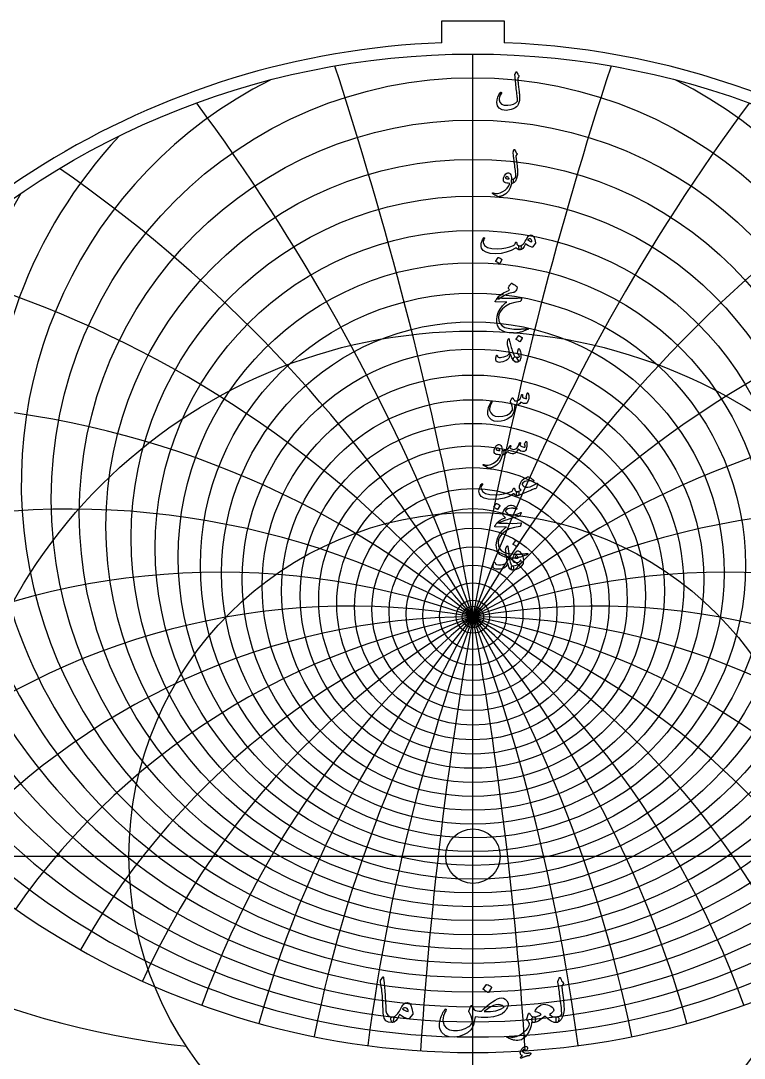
# Model space of a CAD drawing. Header units: millimetres. Extents: x -84 to 84, y -84 to 86.
# Drawn here: x -46.4 to 27.8, y -20.7 to 85.8 of the extents above; entities that cross this region are included whole.
import ezdxf

# ---------------------------------------------------------------- set-up
doc = ezdxf.new("R2010")
doc.units = ezdxf.units.MM
for name, color, linetype in [('CUT_INNER', 6, 'Continuous'), ('CUT_OUTER', 1, 'Continuous'), ('ENGRAVE', 7, 'Continuous'), ('ENGRAVE_FINE', 8, 'Continuous'), ('TEXT', 5, 'Continuous')]:
    doc.layers.add(name, color=color, linetype=linetype)

msp = doc.modelspace()

# ---------------------------------------------------------------- linework, layer by layer
at = {"layer": 'CUT_INNER'}
msp.add_circle((0, 0), 2.795, dxfattribs=at)
at = {"layer": 'CUT_OUTER'}
for points in [[(-3.2025, 85.7685), (3.2025, 85.7685), (3.2025, 83.5108)], [(-3.2025, 83.5108), (-3.2025, 85.7685)]]:
    msp.add_lwpolyline(points, dxfattribs=at)
for centre, radius, start, end in [((-0.0002, -0.0002), 83.5724, 151.523247, 87.803747), ((-0.0008, 0.0008), 83.5714, 92.195568, 151.523638)]:
    msp.add_arc(centre, radius, start, end, dxfattribs=at)
at = {"layer": 'ENGRAVE'}
for points in [[(0, -82.35), (0, 82.35)], [(-82.35, 0), (82.35, 0)]]:
    msp.add_lwpolyline(points, dxfattribs=at)
for centre, radius in [((0, 0), 82.35), ((0, 35.1911), 40.3816), ((0, 29.8445), 27.962), ((0, 0), 53.9054), ((0, 26.7284), 17.7078), ((0, 0), 35.2859), ((0, 25.0822), 8.6017), ((0, 24.5661), 1.098)]:
    msp.add_circle(centre, radius, dxfattribs=at)
for centre, radius, start, end in [((0, 44.4682), 56.9132, 161.989839, 18.010161), ((0, 62.0111), 82.1655, 201.985792, 338.014208), ((0, -46.8593), 71.4254, 41, 139), ((0, -46.8593), 71.4254, 41, 139), ((-19.1103, 71.3206), 91.42, 226.370944, 263.540169)]:
    msp.add_arc(centre, radius, start, end, dxfattribs=at)
at = {"layer": 'ENGRAVE_FINE'}
for centre, radius in [((0, 36.6497), 43.2684), ((0, 33.8827), 37.6522), ((0, 32.7074), 35.061), ((0, 31.6505), 32.5915), ((0, 30.6997), 30.2293), ((0, 29.0758), 25.7788), ((0, 28.386), 23.6699), ((0, 27.7685), 21.6267), ((0, 27.2176), 19.6417), ((0, 26.2968), 15.8187), ((0, 25.9192), 13.9687), ((0, 25.5926), 12.1524), ((0, 25.3143), 10.365), ((0, 24.8946), 6.8581), ((0, 24.7501), 5.1301), ((0, 24.6477), 3.4137), ((0, 24.5865), 1.705)]:
    msp.add_circle(centre, radius, dxfattribs=at)
for centre, radius, start, end in [((-405.0736, -46.8593), 411.3225, 3.747031, 18.1283), ((-405.0736, -46.8593), 411.3225, 3.747031, 18.1283), ((405.0736, -46.8593), 411.3225, 161.8717, 176.252969), ((405.0736, -46.8593), 411.3225, 161.8717, 176.252969), ((0, 38.2792), 46.3354, 116.694811, 63.305189), ((-196.2397, -46.8593), 208.8339, 7.543642, 36.486596), ((-196.2397, -46.8593), 208.8339, 7.543642, 36.486596), ((196.2397, -46.8593), 208.8339, 143.513404, 172.456358), ((196.2397, -46.8593), 208.8339, 143.513404, 172.456358), ((0, 40.1044), 49.6093, 137.032807, 42.967193), ((-123.7124, -46.8593), 142.8508, 11.441846, 55.306369), ((-123.7124, -46.8593), 142.8508, 11.441846, 55.306369), ((123.7124, -46.8593), 142.8508, 124.693631, 168.558154), ((123.7124, -46.8593), 142.8508, 124.693631, 168.558154), ((0, 42.1552), 53.1224, 150.83708, 29.16292), ((-85.1215, -46.8593), 111.1182, 15.498747, 74.808085), ((-85.1215, -46.8593), 111.1182, 15.498747, 74.808085), ((85.1215, -46.8593), 111.1182, 105.191915, 164.501253), ((85.1215, -46.8593), 111.1182, 105.191915, 164.501253), ((0, 47.0883), 61.0292, 171.599741, 8.400259), ((0, 50.0717), 65.5289, 180.171885, 359.828115), ((-59.933, -46.8593), 93.2392, 19.779688, 95.149815), ((-59.933, -46.8593), 93.2392, 19.779688, 95.149815), ((59.933, -46.8593), 93.2392, 84.850185, 160.220312), ((59.933, -46.8593), 93.2392, 84.850185, 160.220312), ((0, 53.4889), 70.4852, 187.98681, 352.01319), ((0, 57.4298), 75.9909, 195.219112, 344.780888), ((-41.2375, -46.8593), 82.475, 24.362203, 114.146841), ((-41.2375, -46.8593), 82.475, 24.362203, 114.146841), ((41.2375, -46.8593), 82.475, 65.853159, 155.637797), ((41.2375, -46.8593), 82.475, 65.853159, 155.637797), ((-25.9967, -46.8593), 76.0093, 29.341216, 123.798896), ((-25.9967, -46.8593), 76.0093, 29.341216, 123.798896), ((25.9967, -46.8593), 76.0093, 56.201104, 150.658784), ((25.9967, -46.8593), 76.0093, 56.201104, 150.658784), ((-12.5942, -46.8593), 72.5273, 34.836047, 131.966559), ((-12.5942, -46.8593), 72.5273, 34.836047, 131.966559), ((12.5942, -46.8593), 72.5273, 48.033441, 145.163953), ((12.5942, -46.8593), 72.5273, 48.033441, 145.163953), ((0, 117.2277), 147.726, 236.207433, 303.792567)]:
    msp.add_arc(centre, radius, start, end, dxfattribs=at)
at = {"layer": 'TEXT'}
for points in [[(4.4099, 80.5045), (4.4185, 80.5194), (4.4294, 80.5301), (4.4428, 80.5364), (4.4586, 80.5386), (4.4745, 80.5358), (4.4879, 80.5276), (4.4988, 80.5139), (4.5073, 80.4947), (4.5527, 80.383), (4.6011, 80.2865), (4.6525, 80.2053), (4.707, 80.1392), (4.7231, 80.1155), (4.7277, 80.0881), (4.7207, 80.057), (4.7021, 80.0223), (4.6903, 80.0056), (4.679, 79.9895), (4.6684, 79.9739), (4.6583, 79.959), (4.6489, 79.945), (4.64, 79.9322), (4.6318, 79.9207), (4.6242, 79.9103), (4.6114, 79.8915), (4.6023, 79.8689), (4.5968, 79.8428), (4.595, 79.8129), (4.6008, 79.7288), (4.6084, 79.637), (4.6178, 79.5376), (4.6291, 79.4306), (4.6419, 79.316), (4.6559, 79.1938), (4.6711, 79.064), (4.6875, 78.9266), (4.7059, 78.7894), (4.7222, 78.6605), (4.7364, 78.5398), (4.7484, 78.4274), (4.7586, 78.3228), (4.7673, 78.2259), (4.7744, 78.1365), (4.7801, 78.0548), (4.7865, 77.8128), (4.7667, 77.5836), (4.7207, 77.3672), (4.6486, 77.1636), (4.5783, 77.0439), (4.4696, 76.9334), (4.3226, 76.8321), (4.1372, 76.7399), (3.9363, 76.6635), (3.7476, 76.6096), (3.571, 76.5782), (3.4067, 76.5694), (2.9951, 76.626), (2.7005, 76.7812), (2.5227, 77.0351), (2.4619, 77.3876), (2.4832, 77.6503), (2.552, 77.9075), (2.6682, 78.1592), (2.832, 78.4054), (2.8445, 78.4198), (2.8576, 78.4286), (2.8713, 78.4319), (2.8856, 78.4298), (2.9008, 78.424), (2.9124, 78.4164), (2.9203, 78.407), (2.9245, 78.3957), (2.9276, 78.379), (2.927, 78.3628), (2.9227, 78.3473), (2.9148, 78.3324), (2.8031, 78.1148), (2.7261, 77.9294), (2.6838, 77.7763), (2.6762, 77.6554), (2.7574, 77.3952), (2.9331, 77.2135), (3.203, 77.1103), (3.5674, 77.0856), (3.8958, 77.1212), (4.1749, 77.2037), (4.4048, 77.3331), (4.5853, 77.5093), (4.5815, 77.5944), (4.5749, 77.6938), (4.5656, 77.8075), (4.5536, 77.9355), (4.5385, 78.0781), (4.5201, 78.2356), (4.4984, 78.408), (4.4732, 78.5954), (4.4495, 78.7887), (4.427, 78.9789), (4.4057, 79.1661), (4.3856, 79.3503), (4.367, 79.5314), (4.3503, 79.7094), (4.3354, 79.8845), (4.3223, 80.0564), (4.3028, 80.222), (4.3037, 80.2409), (4.3064, 80.2585), (4.311, 80.275), (4.3174, 80.2902)], [(4.1153, 72.2912), (4.1482, 72.3706), (4.1737, 72.4336), (4.192, 72.4802), (4.2029, 72.5103), (4.2115, 72.5295), (4.2224, 72.5432), (4.2358, 72.5514), (4.2517, 72.5542), (4.2696, 72.5511), (4.2845, 72.542), (4.2964, 72.5268), (4.3052, 72.5055), (4.3457, 72.4011), (4.3941, 72.307), (4.4504, 72.2233), (4.5146, 72.1499), (4.5326, 72.1265), (4.5378, 72.1), (4.5302, 72.0705), (4.5098, 72.0379), (4.4026, 71.887), (4.4099, 71.8194), (4.4172, 71.753), (4.4245, 71.6879), (4.4318, 71.624), (4.4392, 71.5613), (4.4465, 71.4998), (4.4538, 71.4395), (4.4611, 71.3805), (4.5283, 70.8338), (4.5694, 70.4064), (4.5843, 70.0984), (4.5731, 69.9097), (4.4812, 69.5672), (4.3612, 69.3143), (4.2133, 69.1508), (4.0374, 69.0769), (4.0325, 69.0769), (4.0276, 69.0769), (4.0228, 69.0769), (4.0179, 69.0769), (3.989, 69.1043), (3.9704, 69.167), (3.9622, 69.265), (3.9643, 69.3983), (3.9689, 69.4476), (3.9826, 69.4835), (4.0054, 69.5061), (4.0374, 69.5152), (4.1609, 69.5398), (4.2638, 69.5846), (4.346, 69.6494), (4.4075, 69.7343), (4.4034, 69.8363), (4.3959, 69.9523), (4.3851, 70.0823), (4.371, 70.2262), (4.3538, 70.3836), (4.3338, 70.5537), (4.3112, 70.7367), (4.2857, 70.9324), (4.2623, 71.1248), (4.2407, 71.2977), (4.2209, 71.4511), (4.2029, 71.585), (4.1874, 71.6995), (4.1749, 71.7944), (4.1655, 71.8699), (4.1591, 71.9259), (4.1104, 72.2035), (4.1089, 72.2309), (4.1092, 72.2547), (4.1113, 72.2747), (4.1153, 72.2912)], [(3.94, 69.0233), (3.8258, 68.6224), (3.6344, 68.2867), (3.3656, 68.0161), (3.0195, 67.8106), (2.9711, 67.7898), (2.9233, 67.7711), (2.8761, 67.7545), (2.8296, 67.74), (2.7839, 67.728), (2.7395, 67.7187), (2.6962, 67.7122), (2.6542, 67.7084), (2.5495, 67.7233), (2.4107, 67.7778), (2.2378, 67.8718), (2.0309, 68.0054), (2.0086, 68.0246), (1.9955, 68.0432), (1.9916, 68.0611), (1.9968, 68.0785), (2.0083, 68.0919), (2.0236, 68.098), (2.0424, 68.0968), (2.0649, 68.0882), (2.2801, 68.0185), (2.5215, 68.0188), (2.7891, 68.0891), (3.0828, 68.2295), (3.3227, 68.3923), (3.5211, 68.5838), (3.6782, 68.8038), (3.7939, 69.0525), (3.7929, 69.0613), (3.7902, 69.0684), (3.7856, 69.0735), (3.7792, 69.0769), (3.6115, 69.0866), (3.4688, 69.1061), (3.351, 69.1353), (3.2581, 69.1743), (3.1863, 69.2345), (3.1413, 69.3179), (3.123, 69.4245), (3.1315, 69.5541), (3.1343, 69.5713), (3.1376, 69.5888), (3.1416, 69.6067), (3.1461, 69.6248), (3.1513, 69.6435), (3.1571, 69.6631), (3.1635, 69.6837), (3.1705, 69.7051), (3.2277, 69.8442), (3.2971, 69.9596), (3.3787, 70.0512), (3.4724, 70.1191), (3.5683, 70.1562), (3.6563, 70.1556), (3.7363, 70.1173), (3.8085, 70.0412), (3.8715, 69.9352), (3.9193, 69.8123), (3.9518, 69.6723), (3.9692, 69.5152), (3.9788, 69.5153), (3.9881, 69.5158), (3.997, 69.5166), (4.0057, 69.5176), (4.0144, 69.5187), (4.0234, 69.5194), (4.0326, 69.5199), (4.0422, 69.5201), (4.0751, 69.5131), (4.1007, 69.4921), (4.1189, 69.4571), (4.1299, 69.408), (4.1345, 69.3542), (4.1335, 69.2997), (4.1272, 69.2446), (4.1153, 69.1889), (4.0998, 69.1399), (4.0824, 69.1049), (4.0632, 69.0839), (4.0422, 69.0769), (3.9497, 69.0769), (3.9491, 69.068), (3.9473, 69.0562), (3.9442, 69.0413), (3.94, 69.0233)], [(3.7062, 69.5688), (3.6551, 69.6579), (3.599, 69.721), (3.5382, 69.7578), (3.4724, 69.7684), (3.4332, 69.7581), (3.3982, 69.7417), (3.3674, 69.7191), (3.3409, 69.6905), (3.3324, 69.6753), (3.3312, 69.6589), (3.3373, 69.6412), (3.3507, 69.6223), (3.4009, 69.5782), (3.4736, 69.5481), (3.5689, 69.5319), (3.6867, 69.5298), (3.6989, 69.5322), (3.7062, 69.5395), (3.7086, 69.5517), (3.7062, 69.5688)], [(1.1104, 63.4745), (1.1277, 63.4934), (1.1457, 63.5013), (1.1643, 63.4982), (1.1834, 63.4842), (1.1981, 63.466), (1.2029, 63.4453), (1.1981, 63.4221), (1.1834, 63.3966), (1.1092, 63.2815), (1.0617, 63.175), (1.041, 63.077), (1.0471, 62.9875), (1.1996, 62.6934), (1.4964, 62.4883), (1.9374, 62.372), (2.5227, 62.3446), (2.9571, 62.3766), (3.3738, 62.4432), (3.7729, 62.5446), (4.1542, 62.6806), (4.2215, 62.7205), (4.2772, 62.7817), (4.3214, 62.8642), (4.3539, 62.968), (4.3649, 62.9975), (4.3831, 63.0179), (4.4087, 63.0292), (4.4416, 63.0313), (4.465, 63.0213), (4.4818, 63.0009), (4.4918, 62.9701), (4.4952, 62.929), (4.518, 62.8274), (4.5816, 62.7513), (4.686, 62.7007), (4.8312, 62.6758), (4.8836, 62.6642), (4.9189, 62.6344), (4.9371, 62.5863), (4.9383, 62.5199), (4.9207, 62.3964), (4.8969, 62.3081), (4.8671, 62.2551), (4.8312, 62.2375), (4.7244, 62.2515), (4.623, 62.2935), (4.5271, 62.3635), (4.4367, 62.4615), (4.4291, 62.4654), (4.416, 62.4627), (4.3975, 62.4533), (4.3734, 62.4371), (3.9193, 62.1815), (3.4237, 61.9988), (2.8868, 61.8892), (2.3085, 61.8527), (1.774, 61.8892), (1.3588, 61.9988), (1.0629, 62.1815), (0.8864, 62.4371), (0.8462, 62.5799), (0.8328, 62.7257), (0.8462, 62.8745), (0.8864, 63.0264), (0.9405, 63.1677), (0.9959, 63.2894), (1.0526, 63.3917), (1.1104, 63.4745)], [(5.9611, 63.7862), (6.1136, 63.732), (6.2399, 63.5792), (6.34, 63.3278), (6.414, 62.9777), (6.4167, 62.9525), (6.4152, 62.9302), (6.4094, 62.9111), (6.3994, 62.8949), (6.1315, 62.5589), (6.113, 62.5385), (6.0914, 62.526), (6.0667, 62.5215), (6.039, 62.5248), (5.857, 62.5869), (5.6859, 62.666), (5.5258, 62.7622), (5.3767, 62.8755), (5.2564, 62.5963), (5.1246, 62.397), (4.9813, 62.2773), (4.8263, 62.2375), (4.809, 62.2439), (4.791, 62.263), (4.7725, 62.295), (4.7533, 62.3397), (4.7238, 62.4505), (4.7131, 62.5394), (4.7213, 62.6064), (4.7484, 62.6514), (4.7642, 62.6621), (4.7825, 62.6697), (4.8032, 62.6743), (4.8263, 62.6758), (4.9371, 62.6947), (5.0455, 62.7464), (5.1514, 62.831), (5.2549, 62.9485), (5.3003, 63.0167), (5.3681, 63.1287), (5.4585, 63.2845), (5.5715, 63.4842), (5.6597, 63.6163), (5.7541, 63.7107), (5.8545, 63.7673), (5.9611, 63.7862)], [(5.6104, 63.3089), (5.7017, 63.2328), (5.8052, 63.1701), (5.9209, 63.1208), (6.0487, 63.0849), (6.0417, 63.1808), (6.0159, 63.259), (5.9711, 63.3196), (5.9075, 63.3625), (5.8341, 63.3847), (5.7602, 63.3832), (5.6856, 63.3579), (5.6104, 63.3089)], [(2.5861, 61.4534), (2.5921, 61.4595), (2.6007, 61.4631), (2.6116, 61.4643), (2.625, 61.4631), (2.7197, 61.4248), (2.8089, 61.3779), (2.8926, 61.3225), (2.9708, 61.2586), (2.9784, 61.2488), (2.9818, 61.2391), (2.9808, 61.2293), (2.9757, 61.2196), (2.7468, 60.8495), (2.7382, 60.8406), (2.7273, 60.8385), (2.7139, 60.8431), (2.6981, 60.8543), (2.6844, 60.8641), (2.6628, 60.8787), (2.6332, 60.8982), (2.5958, 60.9225), (2.5498, 60.9517), (2.4947, 60.9858), (2.4305, 61.0248), (2.3572, 61.0686), (2.3474, 61.0759), (2.3425, 61.0832), (2.3425, 61.0905), (2.3474, 61.0978)], [(4.1104, 57.8627), (3.6849, 57.7516), (3.3093, 57.6082), (2.9836, 57.4326), (2.7078, 57.2247), (2.6655, 57.1928), (2.6262, 57.1748), (2.59, 57.1708), (2.5568, 57.1809), (2.5182, 57.2268), (2.524, 57.2917), (2.5742, 57.3754), (2.6688, 57.478), (2.8926, 57.6636), (3.1498, 57.8311), (3.4405, 57.9802), (3.7646, 58.1111), (3.6721, 58.2475), (3.6548, 58.2815), (3.6465, 58.3156), (3.6474, 58.3497), (3.6575, 58.3838), (3.7229, 58.5138), (3.7829, 58.6212), (3.8374, 58.7062), (3.8864, 58.7686), (3.9177, 58.7981), (3.9485, 58.8136), (3.9786, 58.8151), (4.0081, 58.8026), (4.1795, 58.7059), (4.3235, 58.6151), (4.4401, 58.5305), (4.5292, 58.452), (4.5466, 58.4267), (4.5548, 58.3948), (4.5539, 58.3561), (4.5439, 58.3108), (4.5125, 58.2398), (4.4623, 58.1537), (4.3932, 58.0523), (4.3052, 57.9358), (4.2821, 57.9184), (4.2419, 57.9005), (4.1847, 57.8819), (4.1104, 57.8627)], [(2.9611, 57.2978), (3.586, 57.2759), (4.1262, 57.2734), (4.5819, 57.2905), (4.953, 57.327), (4.9644, 57.3284), (4.9743, 57.3276), (4.9826, 57.3247), (4.9895, 57.3197), (4.9945, 57.3128), (4.9974, 57.3045), (4.9982, 57.2946), (4.9968, 57.2832), (4.9872, 57.2387), (4.9779, 57.1979), (4.9689, 57.1608), (4.9603, 57.1273), (4.9519, 57.0975), (4.9438, 57.0713), (4.9361, 57.0488), (4.9286, 57.0299), (4.9128, 56.9998), (4.8945, 56.9776), (4.8738, 56.9633), (4.8507, 56.9569), (4.2882, 56.8549), (3.7987, 56.6951), (3.3823, 56.4775), (3.039, 56.202), (2.8655, 56.0038), (2.7395, 55.7941), (2.6609, 55.5728), (2.6299, 55.34), (2.6597, 54.9744), (2.7784, 54.6764), (2.986, 54.446), (3.2825, 54.2831), (3.4362, 54.2338), (3.6051, 54.193), (3.7893, 54.1608), (3.9887, 54.137), (4.2029, 54.1215), (4.4318, 54.1139), (4.6754, 54.1142), (4.9335, 54.1224), (5.0252, 54.1276), (5.1155, 54.1334), (5.2042, 54.1398), (5.2914, 54.1468), (5.3765, 54.1544), (5.4588, 54.1626), (5.5384, 54.1714), (5.6153, 54.1809), (5.6387, 54.1821), (5.6555, 54.176), (5.6655, 54.1626), (5.6689, 54.1419), (5.667, 54.1179), (5.6616, 54.0993), (5.6524, 54.0862), (5.6396, 54.0786), (5.5021, 54.0205), (5.3718, 53.9678), (5.2488, 53.9206), (5.1331, 53.8789), (5.0251, 53.8424), (4.925, 53.8107), (4.8327, 53.7839), (4.7484, 53.762), (4.6691, 53.7459), (4.592, 53.7316), (4.5169, 53.7191), (4.444, 53.7085), (4.3729, 53.7002), (4.3034, 53.6951), (4.2354, 53.6929), (4.1689, 53.6939), (3.7147, 53.7292), (3.3361, 53.8059), (3.0329, 53.924), (2.8052, 54.0835), (2.6381, 54.2828), (2.5215, 54.5157), (2.4555, 54.782), (2.44, 55.0818), (2.4877, 55.4538), (2.6019, 55.8148), (2.7824, 56.1648), (3.0292, 56.5039), (3.1257, 56.6065), (3.235, 56.7048), (3.3571, 56.7989), (3.4919, 56.8887), (2.3133, 56.8984), (2.285, 56.9106), (2.2731, 56.9325), (2.2777, 56.9642), (2.2987, 57.0056), (2.3383, 57.0658), (2.3742, 57.12), (2.4065, 57.1681), (2.4351, 57.2101), (2.46, 57.2457), (2.4813, 57.2746), (2.499, 57.2969), (2.513, 57.3124), (2.5447, 57.3151), (2.6299, 57.3136), (2.7687, 57.3078), (2.9611, 57.2978)], [(4.6729, 53.431), (4.679, 53.4371), (4.6875, 53.4407), (4.6985, 53.4419), (4.7119, 53.4407), (4.8065, 53.4024), (4.8957, 53.3555), (4.9794, 53.3001), (5.0577, 53.2362), (5.0653, 53.2264), (5.0686, 53.2167), (5.0677, 53.2069), (5.0625, 53.1972), (4.8336, 52.8271), (4.8251, 52.8182), (4.8142, 52.8161), (4.8008, 52.8207), (4.7849, 52.8319), (4.7712, 52.8417), (4.7496, 52.8563), (4.7201, 52.8758), (4.6827, 52.9001), (4.6367, 52.9293), (4.5816, 52.9634), (4.5174, 53.0024), (4.444, 53.0462), (4.4343, 53.0535), (4.4294, 53.0608), (4.4294, 53.0681), (4.4343, 53.0755)], [(3.733, 53.0121), (3.761, 52.8845), (3.7914, 52.7546), (3.8243, 52.6227), (3.8596, 52.4886), (3.8973, 52.3518), (3.9375, 52.2116), (3.9801, 52.0681), (4.0252, 51.9212), (4.1162, 51.657), (4.1993, 51.4586), (4.2745, 51.3258), (4.3417, 51.2589), (4.4005, 51.219), (4.4599, 51.1627), (4.5198, 51.0899), (4.5804, 51.0008), (4.6376, 50.8903), (4.6534, 50.8072), (4.6279, 50.7515), (4.5609, 50.7232), (4.3445, 50.7451), (4.153, 50.8887), (3.9865, 51.1542), (3.845, 51.5414), (3.8419, 51.5477), (3.8377, 51.5523), (3.8322, 51.555), (3.8255, 51.556), (3.8206, 51.555), (3.8158, 51.5523), (3.8109, 51.5477), (3.806, 51.5414), (3.7923, 51.4786), (3.7756, 51.4123), (3.7558, 51.3423), (3.733, 51.2686), (3.708, 51.1989), (3.6818, 51.1408), (3.6544, 51.0942), (3.6258, 51.0592), (3.523, 50.9694), (3.3945, 50.89), (3.2405, 50.8209), (3.0609, 50.7621), (2.8783, 50.7186), (2.72, 50.7), (2.5861, 50.7064), (2.4765, 50.7378), (2.3827, 50.8163), (2.3401, 50.9545), (2.3486, 51.1523), (2.4083, 51.4099), (2.4141, 51.4184), (2.4217, 51.4245), (2.4311, 51.4281), (2.4424, 51.4293), (2.4558, 51.4278), (2.4667, 51.4232), (2.4753, 51.4156), (2.4813, 51.405), (2.5045, 51.3511), (2.53, 51.3064), (2.5581, 51.2708), (2.5885, 51.2443), (2.6835, 51.209), (2.8125, 51.2004), (2.9757, 51.2187), (3.1729, 51.2638), (3.3832, 51.3313), (3.5467, 51.4074), (3.6633, 51.492), (3.733, 51.5852), (3.7445, 51.6795), (3.7257, 51.8409), (3.6764, 52.0692), (3.5966, 52.3644), (3.5583, 52.5199), (3.5357, 52.6457), (3.529, 52.7415), (3.5382, 52.8076), (3.6307, 53.0706), (3.6407, 53.0983), (3.6514, 53.1181), (3.6627, 53.1299), (3.6745, 53.1339), (3.6891, 53.1263), (3.7038, 53.1035), (3.7184, 53.0654), (3.733, 53.0121)], [(4.7168, 51.4391), (4.6881, 51.4869), (4.6607, 51.528), (4.6346, 51.5624), (4.6096, 51.5901), (4.5916, 51.6138), (4.5816, 51.6412), (4.5795, 51.6722), (4.5853, 51.7069), (4.6875, 52.0771), (4.7018, 52.1093), (4.7204, 52.1185), (4.7432, 52.1045), (4.7703, 52.0673), (4.8111, 51.9885), (4.8458, 51.8932), (4.8744, 51.7815), (4.8969, 51.6534), (4.91, 51.5304), (4.9152, 51.4099), (4.9125, 51.2918), (4.9018, 51.1761), (4.8845, 51.0753), (4.8616, 50.9874), (4.8333, 50.9122), (4.7995, 50.8498), (4.7578, 50.8035), (4.7009, 50.767), (4.6288, 50.7402), (4.5414, 50.7232), (4.4519, 50.7198), (4.3685, 50.7341), (4.2912, 50.7661), (4.22, 50.8157), (4.1649, 50.8787), (4.136, 50.9508), (4.1332, 51.0321), (4.1567, 51.1225), (4.1941, 51.1965), (4.2383, 51.2431), (4.2891, 51.2622), (4.3466, 51.254), (4.4793, 51.2221), (4.595, 51.2187), (4.6936, 51.244), (4.7752, 51.2978), (4.777, 51.3121), (4.7679, 51.3405), (4.7478, 51.3828), (4.7168, 51.4391)], [(5.5569, 47.5125), (5.5654, 47.5338), (5.5763, 47.5491), (5.5897, 47.5582), (5.6056, 47.5612), (5.6259, 47.5588), (5.6433, 47.5515), (5.6576, 47.5393), (5.6689, 47.5223), (5.6966, 47.4614), (5.7164, 47.3859), (5.7282, 47.2958), (5.7322, 47.1911), (5.7215, 47.02), (5.6896, 46.8575), (5.6363, 46.7035), (5.5617, 46.558), (5.5362, 46.523), (5.5082, 46.4959), (5.4777, 46.4767), (5.4448, 46.4654), (5.3258, 46.4578), (5.1977, 46.4788), (5.0604, 46.5285), (4.914, 46.6067), (4.7907, 46.4377), (4.6449, 46.3254), (4.4766, 46.2697), (4.2857, 46.2706), (4.2795, 46.1679), (4.2705, 46.0691), (4.2588, 45.9743), (4.2443, 45.8835), (4.2271, 45.796), (4.2072, 45.7112), (4.1845, 45.6291), (4.1591, 45.5499), (4.1001, 45.4068), (4.0203, 45.2747), (3.9199, 45.1535), (3.7987, 45.0434), (3.5153, 44.8546), (3.2155, 44.7219), (2.8993, 44.6452), (2.5666, 44.6245), (2.1919, 44.6754), (1.8957, 44.8084), (1.6781, 45.0236), (1.539, 45.321), (1.5201, 45.4281), (1.5171, 45.5547), (1.5298, 45.7008), (1.5585, 45.8664), (1.6044, 46.0478), (1.6692, 46.2366), (1.753, 46.4326), (1.8555, 46.6359), (1.8637, 46.6487), (1.8738, 46.6578), (1.8857, 46.6633), (1.8994, 46.6651), (1.9131, 46.6639), (1.9249, 46.6603), (1.935, 46.6542), (1.9432, 46.6456), (1.9487, 46.6332), (1.9505, 46.6201), (1.9487, 46.6064), (1.9432, 46.5921), (1.8129, 46.3215), (1.7289, 46.099), (1.6912, 45.9246), (1.6997, 45.7982), (1.8227, 45.5197), (2.0162, 45.3173), (2.2805, 45.191), (2.6153, 45.1408), (3.0834, 45.1706), (3.4797, 45.2893), (3.8042, 45.4969), (4.0568, 45.7934), (4.0559, 45.9888), (4.024, 46.1952), (3.961, 46.4125), (3.8669, 46.6408), (3.855, 46.6639), (3.8486, 46.6846), (3.8477, 46.7029), (3.8523, 46.7187), (3.8785, 46.773), (3.9034, 46.824), (3.9272, 46.8716), (3.9497, 46.9159), (3.971, 46.9563), (3.9911, 46.992), (4.01, 47.0232), (4.0276, 47.0499), (4.0377, 47.0611), (4.0483, 47.0657), (4.0596, 47.0636), (4.0715, 47.0547), (4.0775, 47.048), (4.0861, 47.0377), (4.097, 47.0237), (4.1104, 47.006), (4.1256, 46.9847), (4.1421, 46.9598), (4.1597, 46.9312), (4.1786, 46.8989), (4.217, 46.8368), (4.2492, 46.7917), (4.2754, 46.7637), (4.2955, 46.7528), (4.4221, 46.7421), (4.5487, 46.7637), (4.6754, 46.8176), (4.802, 46.9038), (4.8479, 46.961), (4.8933, 47.0547), (4.938, 47.185), (4.9822, 47.3518), (4.9864, 47.3676), (4.9944, 47.381), (5.0059, 47.392), (5.0211, 47.4005), (5.0354, 47.406), (5.0491, 47.4078), (5.0622, 47.406), (5.0747, 47.4005), (5.0933, 47.3701), (5.1003, 47.3129), (5.0957, 47.2288), (5.0796, 47.118), (5.1779, 47.0578), (5.2829, 47.0182), (5.3946, 46.9993), (5.513, 47.0012), (5.5115, 47.0368), (5.5069, 47.0657), (5.4993, 47.0879), (5.4887, 47.1034), (5.4765, 47.118), (5.4692, 47.1327), (5.4668, 47.1473), (5.4692, 47.1619)], [(2.983, 41.1428), (2.8688, 40.7419), (2.6774, 40.4062), (2.4086, 40.1356), (2.0625, 39.9301), (2.0141, 39.9093), (1.9663, 39.8906), (1.9191, 39.874), (1.8726, 39.8595), (1.8269, 39.8475), (1.7825, 39.8382), (1.7393, 39.8317), (1.6973, 39.8279), (1.5925, 39.8428), (1.4537, 39.8973), (1.2809, 39.9913), (1.0739, 40.1249), (1.0517, 40.1441), (1.0386, 40.1627), (1.0346, 40.1806), (1.0398, 40.198), (1.0513, 40.2114), (1.0666, 40.2175), (1.0854, 40.2163), (1.108, 40.2077), (1.3232, 40.138), (1.5645, 40.1383), (1.8321, 40.2086), (2.1258, 40.349), (2.3657, 40.5118), (2.5641, 40.7033), (2.7212, 40.9233), (2.8369, 41.172), (2.836, 41.1809), (2.8332, 41.1879), (2.8287, 41.193), (2.8223, 41.1964), (2.6545, 41.2061), (2.5118, 41.2256), (2.394, 41.2548), (2.3012, 41.2938), (2.2293, 41.354), (2.1843, 41.4374), (2.166, 41.544), (2.1745, 41.6737), (2.1773, 41.6908), (2.1806, 41.7084), (2.1846, 41.7262), (2.1891, 41.7443), (2.1943, 41.763), (2.2001, 41.7826), (2.2065, 41.8032), (2.2135, 41.8246), (2.2707, 41.9637), (2.3401, 42.0791), (2.4217, 42.1707), (2.5154, 42.2386), (2.6113, 42.2757), (2.6993, 42.2751), (2.7793, 42.2368), (2.8515, 42.1607), (2.9145, 42.0547), (2.9623, 41.9318), (2.9948, 41.7918), (3.0122, 41.6347), (3.0218, 41.6348), (3.0311, 41.6353), (3.04, 41.6361), (3.0487, 41.6371), (3.0574, 41.6382), (3.0664, 41.639), (3.0757, 41.6394), (3.0852, 41.6396), (3.1181, 41.6326), (3.1437, 41.6116), (3.162, 41.5766), (3.1729, 41.5275), (3.1775, 41.4737), (3.1766, 41.4192), (3.1702, 41.3641), (3.1583, 41.3084), (3.1428, 41.2594), (3.1254, 41.2244), (3.1062, 41.2034), (3.0852, 41.1964), (2.9927, 41.1964), (2.9921, 41.1875), (2.9903, 41.1757), (2.9872, 41.1608), (2.983, 41.1428)], [(2.7492, 41.6883), (2.6981, 41.7774), (2.6421, 41.8405), (2.5812, 41.8773), (2.5154, 41.8879), (2.4762, 41.8776), (2.4412, 41.8612), (2.4104, 41.8386), (2.3839, 41.81), (2.3754, 41.7948), (2.3742, 41.7784), (2.3803, 41.7607), (2.3937, 41.7418), (2.4439, 41.6977), (2.5167, 41.6676), (2.6119, 41.6514), (2.7297, 41.6493), (2.7419, 41.6517), (2.7492, 41.659), (2.7516, 41.6712), (2.7492, 41.6883)], [(5.4424, 42.5844), (5.4531, 42.5917), (5.4655, 42.5892), (5.4798, 42.5771), (5.496, 42.5552), (5.5133, 42.518), (5.5264, 42.4651), (5.5352, 42.3963), (5.5398, 42.3116), (5.5413, 42.2155), (5.5362, 42.1217), (5.5243, 42.0304), (5.5057, 41.9415), (5.4515, 41.7686), (5.3913, 41.6444), (5.3249, 41.5689), (5.2525, 41.5422), (5.0811, 41.5522), (4.9225, 41.5969), (4.7767, 41.6764), (4.6437, 41.7905), (4.5524, 41.6106), (4.444, 41.4703), (4.3186, 41.3696), (4.1762, 41.3084), (4.0267, 41.295), (3.8754, 41.3327), (3.7223, 41.4216), (3.5674, 41.5616), (3.442, 41.4018), (3.319, 41.2877), (3.1985, 41.2192), (3.0804, 41.1964), (3.0566, 41.2098), (3.0341, 41.2499), (3.0128, 41.3169), (2.9927, 41.4107), (2.9854, 41.5032), (2.9976, 41.5714), (3.0292, 41.6152), (3.0804, 41.6347), (3.305, 41.6855), (3.5016, 41.7844), (3.6703, 41.9315), (3.8109, 42.1266), (3.8185, 42.1372), (3.8267, 42.1448), (3.8356, 42.1494), (3.845, 42.1509), (3.8566, 42.1497), (3.8669, 42.1461), (3.876, 42.14), (3.884, 42.1314), (3.8885, 42.1053), (3.8779, 42.0608), (3.852, 41.9981), (3.8109, 41.9172), (3.8648, 41.8548), (3.9485, 41.8088), (4.062, 41.7793), (4.2054, 41.7662), (4.3841, 41.8036), (4.5402, 41.9257), (4.6738, 42.1324), (4.7849, 42.4237), (4.7904, 42.4386), (4.7971, 42.4492), (4.805, 42.4556), (4.8142, 42.4577), (4.8279, 42.4565), (4.8397, 42.4529), (4.8498, 42.4468), (4.858, 42.4383), (4.8641, 42.4261), (4.8677, 42.4139), (4.8689, 42.4017), (4.8677, 42.3896), (4.819, 42.185), (4.8759, 42.1345), (4.9444, 42.0901), (5.0245, 42.0517), (5.1161, 42.0194), (5.2053, 41.9984), (5.2732, 41.9939), (5.3197, 42.0057), (5.345, 42.034), (5.3532, 42.0773), (5.3487, 42.1388), (5.3313, 42.2185), (5.3012, 42.3165), (5.3063, 42.3442), (5.3316, 42.3981), (5.377, 42.4781), (5.4424, 42.5844)], [(6.6283, 38.2101), (6.5309, 37.8205), (6.5199, 37.8016), (6.5017, 37.784), (6.4761, 37.7675), (6.4432, 37.7523), (6.3703, 37.7266), (6.2929, 37.6981), (6.2108, 37.6669), (6.1242, 37.633), (6.0331, 37.5966), (5.9373, 37.5581), (5.837, 37.5175), (5.7322, 37.4747), (4.612, 36.9877), (4.5609, 36.9989), (4.5195, 37.0327), (4.4879, 37.089), (4.4659, 37.1679), (4.4623, 37.2516), (4.4854, 37.3225), (4.5353, 37.3806), (4.612, 37.426), (4.6216, 37.4304), (4.6407, 37.4388), (4.6691, 37.4511), (4.707, 37.4674), (4.754, 37.4873), (4.8099, 37.5106), (4.8746, 37.5372), (4.9481, 37.5672), (4.8534, 37.6643), (4.7935, 37.7706), (4.7682, 37.8859), (4.7776, 38.0104), (4.8714, 38.3066), (5.0309, 38.5571), (5.2561, 38.7619), (5.5471, 38.9211), (5.6107, 38.936), (5.6847, 38.9321), (5.769, 38.9093), (5.8637, 38.8676), (5.962, 38.8106), (6.0524, 38.747), (6.1349, 38.6767), (6.2095, 38.5997), (6.2305, 38.5714), (6.2399, 38.5449), (6.2378, 38.5203), (6.2241, 38.4974), (6.2034, 38.4798), (6.1802, 38.4706), (6.1547, 38.47), (6.1267, 38.478), (5.9809, 38.5239), (5.8259, 38.5449), (5.6619, 38.541), (5.4887, 38.512), (5.3319, 38.4652), (5.2074, 38.4025), (5.1152, 38.3239), (5.0552, 38.2296), (5.0491, 38.1876), (5.065, 38.1395), (5.1027, 38.0853), (5.1624, 38.025), (5.2306, 37.9702), (5.2987, 37.9276), (5.3669, 37.8972), (5.4351, 37.8789), (5.6393, 37.8737), (5.8576, 37.9167), (6.0898, 38.0077), (6.3361, 38.1468), (6.3626, 38.1635), (6.3884, 38.1797), (6.4137, 38.1952), (6.4384, 38.2101), (6.4621, 38.2241), (6.4846, 38.2369), (6.5059, 38.2484), (6.526, 38.2588), (6.5817, 38.285), (6.6173, 38.2856), (6.6329, 38.2606), (6.6283, 38.2101)], [(0.8961, 38.2247), (0.9135, 38.2436), (0.9314, 38.2515), (0.95, 38.2484), (0.9692, 38.2344), (0.9838, 38.2162), (0.9886, 38.1955), (0.9838, 38.1723), (0.9692, 38.1468), (0.8949, 38.0317), (0.8474, 37.9252), (0.8267, 37.8272), (0.8328, 37.7377), (0.9853, 37.4436), (1.2821, 37.2385), (1.7231, 37.1222), (2.3085, 37.0948), (2.7428, 37.1268), (3.1595, 37.1934), (3.5586, 37.2948), (3.94, 37.4309), (4.0072, 37.4707), (4.0629, 37.5319), (4.1071, 37.6144), (4.1396, 37.7182), (4.1506, 37.7477), (4.1689, 37.7681), (4.1944, 37.7794), (4.2273, 37.7815), (4.2507, 37.7715), (4.2675, 37.7511), (4.2775, 37.7203), (4.2809, 37.6792), (4.3037, 37.5776), (4.3673, 37.5015), (4.4717, 37.451), (4.6169, 37.426), (4.6693, 37.4144), (4.7046, 37.3846), (4.7228, 37.3365), (4.7241, 37.2702), (4.7064, 37.1466), (4.6827, 37.0583), (4.6528, 37.0053), (4.6169, 36.9877), (4.5101, 37.0017), (4.4087, 37.0437), (4.3128, 37.1137), (4.2224, 37.2117), (4.2148, 37.2157), (4.2017, 37.2129), (4.1832, 37.2035), (4.1591, 37.1874), (3.705, 36.9317), (3.2094, 36.749), (2.6725, 36.6395), (2.0942, 36.6029), (1.5597, 36.6395), (1.1445, 36.749), (0.8486, 36.9317), (0.6721, 37.1874), (0.6319, 37.3301), (0.6185, 37.4759), (0.6319, 37.6248), (0.6721, 37.7766), (0.7263, 37.9179), (0.7817, 38.0396), (0.8383, 38.1419), (0.8961, 38.2247)], [(2.3718, 36.2036), (2.3779, 36.2097), (2.3864, 36.2133), (2.3973, 36.2145), (2.4107, 36.2133), (2.5054, 36.175), (2.5946, 36.1281), (2.6783, 36.0727), (2.7565, 36.0088), (2.7641, 35.999), (2.7675, 35.9893), (2.7666, 35.9796), (2.7614, 35.9698), (2.5325, 35.5997), (2.524, 35.5909), (2.513, 35.5887), (2.4996, 35.5933), (2.4838, 35.6046), (2.4701, 35.6143), (2.4485, 35.6289), (2.4189, 35.6484), (2.3815, 35.6727), (2.3355, 35.702), (2.2805, 35.736), (2.2162, 35.775), (2.1429, 35.8188), (2.1331, 35.8261), (2.1283, 35.8335), (2.1283, 35.8408), (2.1331, 35.8481)], [(4.9408, 35.2625), (4.9447, 35.2281), (4.9225, 35.1639), (4.8741, 35.0698), (4.7995, 34.9459), (4.7837, 34.9258), (4.7655, 34.9094), (4.7448, 34.8966), (4.7216, 34.8875), (4.4099, 34.8017), (4.1323, 34.7243), (3.8888, 34.6555), (3.6794, 34.5953), (3.5041, 34.5438), (3.3628, 34.5015), (3.2557, 34.4684), (3.1827, 34.4443), (2.5934, 34.1813), (2.552, 34.1783), (2.5203, 34.1838), (2.4984, 34.1978), (2.4862, 34.2203), (2.4859, 34.2285), (2.4899, 34.2385), (2.4981, 34.2504), (2.5106, 34.2641), (2.6305, 34.3767), (2.8101, 34.4954), (3.0493, 34.6202), (3.3482, 34.7511), (3.267, 34.8205), (3.1985, 34.8875), (3.1428, 34.952), (3.0999, 35.0141), (3.0734, 35.082), (3.067, 35.1639), (3.0807, 35.2598), (3.1145, 35.3696), (3.1693, 35.4841), (3.246, 35.5985), (3.3446, 35.713), (3.4651, 35.8274), (3.5963, 35.9264), (3.722, 35.9942), (3.8423, 36.0311), (3.957, 36.0368), (4.1125, 36.0055), (4.2529, 35.9407), (4.378, 35.8423), (4.4879, 35.7105), (4.4976, 35.6941), (4.5025, 35.6789), (4.5025, 35.6649), (4.4976, 35.6521), (4.4869, 35.6402), (4.4745, 35.6338), (4.4602, 35.6329), (4.444, 35.6375), (4.3723, 35.6603), (4.3034, 35.6801), (4.2372, 35.6968), (4.1737, 35.7105), (4.1133, 35.7209), (4.0562, 35.7276), (4.0025, 35.7306), (3.9521, 35.73), (3.7424, 35.7054), (3.5662, 35.646), (3.4234, 35.552), (3.3141, 35.4232), (3.4304, 35.2701), (3.5601, 35.1566), (3.7031, 35.0826), (3.8596, 35.0482), (4.0925, 35.0458), (4.343, 35.0823), (4.6111, 35.1578), (4.8969, 35.2722), (4.9088, 35.2753), (4.9201, 35.2747), (4.9307, 35.2704), (4.9408, 35.2625)], [(2.9197, 34.1959), (3.5446, 34.174), (4.0848, 34.1716), (4.5405, 34.1886), (4.9116, 34.2251), (4.923, 34.2265), (4.9329, 34.2258), (4.9412, 34.2229), (4.9481, 34.2178), (4.9531, 34.211), (4.956, 34.2026), (4.9568, 34.1927), (4.9554, 34.1813), (4.9458, 34.1369), (4.9365, 34.0961), (4.9275, 34.059), (4.9189, 34.0255), (4.9105, 33.9956), (4.9024, 33.9695), (4.8947, 33.9469), (4.8872, 33.9281), (4.8714, 33.8979), (4.8531, 33.8757), (4.8324, 33.8614), (4.8093, 33.855), (4.2468, 33.753), (3.7573, 33.5932), (3.3409, 33.3756), (2.9976, 33.1001), (2.8241, 32.902), (2.6981, 32.6923), (2.6195, 32.471), (2.5885, 32.2381), (2.6183, 31.8726), (2.737, 31.5746), (2.9446, 31.3441), (3.2411, 31.1813), (3.3948, 31.132), (3.5637, 31.0912), (3.7479, 31.0589), (3.9473, 31.0352), (4.1616, 31.0197), (4.3905, 31.0121), (4.634, 31.0124), (4.8921, 31.0206), (4.9838, 31.0258), (5.0741, 31.0315), (5.1628, 31.0379), (5.25, 31.0449), (5.3351, 31.0525), (5.4174, 31.0608), (5.497, 31.0696), (5.5739, 31.079), (5.5973, 31.0802), (5.6141, 31.0742), (5.6241, 31.0608), (5.6275, 31.0401), (5.6256, 31.016), (5.6202, 30.9974), (5.611, 30.9844), (5.5983, 30.9768), (5.4607, 30.9186), (5.3304, 30.866), (5.2074, 30.8188), (5.0918, 30.7771), (4.9837, 30.7405), (4.8836, 30.7089), (4.7913, 30.6821), (4.707, 30.6602), (4.6277, 30.6441), (4.5506, 30.6298), (4.4755, 30.6173), (4.4026, 30.6066), (4.3316, 30.5984), (4.262, 30.5932), (4.194, 30.5911), (4.1275, 30.592), (3.6733, 30.6273), (3.2947, 30.704), (2.9915, 30.8221), (2.7638, 30.9816), (2.5967, 31.181), (2.4801, 31.4138), (2.4141, 31.6802), (2.3986, 31.98), (2.4463, 32.352), (2.5605, 32.713), (2.741, 33.063), (2.9878, 33.4021), (3.0843, 33.5047), (3.1936, 33.603), (3.3157, 33.697), (3.4505, 33.7868), (2.2719, 33.7966), (2.2436, 33.8087), (2.2318, 33.8307), (2.2363, 33.8623), (2.2573, 33.9037), (2.2969, 33.964), (2.3328, 34.0182), (2.3651, 34.0663), (2.3937, 34.1083), (2.4186, 34.1439), (2.44, 34.1728), (2.4576, 34.195), (2.4716, 34.2105), (2.5033, 34.2133), (2.5885, 34.2118), (2.7273, 34.206), (2.9197, 34.1959)], [(4.3539, 32.3893), (4.36, 32.3954), (4.3685, 32.3991), (4.3795, 32.4003), (4.3929, 32.3991), (4.4875, 32.3607), (4.5767, 32.3139), (4.6604, 32.2585), (4.7387, 32.1945), (4.7463, 32.1848), (4.7496, 32.1751), (4.7487, 32.1653), (4.7435, 32.1556), (4.5146, 31.7854), (4.5061, 31.7766), (4.4952, 31.7745), (4.4818, 31.7791), (4.4659, 31.7903), (4.4522, 31.8001), (4.4306, 31.8147), (4.4011, 31.8341), (4.3637, 31.8585), (4.3177, 31.8877), (4.2626, 31.9218), (4.1984, 31.9608), (4.125, 32.0046), (4.1153, 32.0119), (4.1104, 32.0192), (4.1104, 32.0265), (4.1153, 32.0338)], [(4.052, 29.8082), (4.0873, 29.7911), (4.1153, 29.7643), (4.136, 29.7278), (4.1494, 29.6815), (4.1582, 29.6243), (4.1603, 29.5695), (4.1558, 29.5172), (4.1445, 29.4672), (4.1278, 29.4246), (4.1068, 29.3942), (4.0815, 29.3759), (4.052, 29.3698), (3.9062, 29.4103), (3.7853, 29.5123), (3.6895, 29.6758), (3.6185, 29.9007), (3.6094, 29.9395), (3.6015, 29.9731), (3.5948, 30.0016), (3.5893, 30.0249), (3.585, 30.043), (3.582, 30.0559), (3.5802, 30.0637), (3.5796, 30.0663), (3.5723, 30.0806), (3.565, 30.0845), (3.5577, 30.0781), (3.5503, 30.0614), (3.4676, 29.8745), (3.375, 29.7278), (3.2727, 29.6213), (3.1607, 29.5549), (2.9982, 29.5038), (2.8076, 29.4721), (2.5891, 29.4599), (2.3425, 29.4672), (2.1779, 29.5181), (2.0881, 29.6414), (2.0732, 29.8371), (2.1331, 30.1052), (2.1468, 30.1375), (2.1636, 30.1612), (2.1834, 30.1765), (2.2062, 30.1832), (2.2287, 30.181), (2.2476, 30.1698), (2.2628, 30.1494), (2.2744, 30.1198), (2.299, 30.0568), (2.3292, 30.0091), (2.3648, 29.9765), (2.4059, 29.9591), (2.6363, 29.9238), (2.8551, 29.9202), (3.0624, 29.9482), (3.2581, 30.0078), (3.3431, 30.0523), (3.4128, 30.1125), (3.4673, 30.1886), (3.5065, 30.2806), (3.5041, 30.3241), (3.4919, 30.4255), (3.47, 30.5846), (3.4383, 30.8017), (3.4222, 30.9178), (3.4079, 31.0227), (3.3954, 31.1163), (3.3848, 31.1986), (3.3756, 31.2691), (3.3677, 31.327), (3.361, 31.3725), (3.3555, 31.4056), (3.351, 31.4561), (3.3519, 31.5005), (3.3583, 31.5389), (3.3702, 31.5712), (3.389, 31.6112), (3.4067, 31.6485), (3.4231, 31.683), (3.4383, 31.7148), (3.452, 31.7439), (3.4639, 31.7702), (3.4739, 31.7938), (3.4822, 31.8147), (3.4907, 31.8314), (3.5016, 31.8427), (3.515, 31.8485), (3.5309, 31.8488), (3.5482, 31.8421), (3.5613, 31.8317), (3.5701, 31.8177), (3.5747, 31.8001), (3.6044, 31.5509), (3.635, 31.3149), (3.6665, 31.0919), (3.6989, 30.882), (3.7319, 30.6852), (3.7652, 30.5015), (3.7989, 30.3309), (3.8328, 30.1734), (3.8739, 30.0264), (3.9241, 29.9165), (3.9835, 29.8438), (4.052, 29.8082)], [(4.612, 31.3617), (4.6455, 31.3569), (4.6827, 31.3423), (4.7234, 31.3179), (4.7679, 31.2838), (4.9581, 31.0811), (5.0905, 30.8528), (5.1651, 30.599), (5.1819, 30.3195), (5.1669, 30.174), (5.1368, 30.0444), (5.0914, 29.9305), (5.0309, 29.8325), (4.8345, 29.6301), (4.606, 29.4855), (4.3451, 29.3988), (4.052, 29.3698), (4.0224, 29.3768), (3.9972, 29.3978), (3.9762, 29.4329), (3.9594, 29.4819), (3.9532, 29.5089), (3.9491, 29.5366), (3.9471, 29.565), (3.9473, 29.5939), (3.9489, 29.6225), (3.9515, 29.6499), (3.955, 29.6761), (3.9594, 29.701), (3.9725, 29.7442), (3.9923, 29.7765), (4.0188, 29.7978), (4.052, 29.8082), (4.3375, 29.8465), (4.5853, 29.9177), (4.7953, 30.0218), (4.9676, 30.1588), (4.9593, 30.2273), (4.9493, 30.2818), (4.9374, 30.3223), (4.9237, 30.3487), (4.9073, 30.3716), (4.8921, 30.3865), (4.8781, 30.3935), (4.8653, 30.3926), (4.8565, 30.3895), (4.8495, 30.3853), (4.8443, 30.3798), (4.8409, 30.3731), (4.7941, 30.2769), (4.7362, 30.2026), (4.6674, 30.1503), (4.5877, 30.1198), (4.3561, 30.1019), (4.1969, 30.1649), (4.1101, 30.3089), (4.0958, 30.5338), (4.1153, 30.6629), (4.1542, 30.7968), (4.2127, 30.9356), (4.2906, 31.0793), (4.3728, 31.2029), (4.4538, 31.2911), (4.5335, 31.3441), (4.612, 31.3617)], [(4.4513, 30.8358), (4.4029, 30.8221), (4.3649, 30.7858), (4.3372, 30.7271), (4.3198, 30.6458), (4.3201, 30.633), (4.3211, 30.6239), (4.3226, 30.6184), (4.3247, 30.6166), (4.3737, 30.6047), (4.4233, 30.5983), (4.4735, 30.5974), (4.5244, 30.602), (4.5691, 30.6114), (4.606, 30.6251), (4.6349, 30.6431), (4.6559, 30.6653), (4.6011, 30.7435), (4.5487, 30.798), (4.4988, 30.8288), (4.4513, 30.8358)], [(-9.2598, -12.4111), (-9.2472, -12.3916), (-9.2354, -12.3786), (-9.2245, -12.3722), (-9.2143, -12.3722), (-9.1989, -12.3807), (-9.1851, -12.4062), (-9.1729, -12.4489), (-9.1624, -12.5085), (-9.1088, -12.9935), (-9.065, -13.442), (-9.0309, -13.8539), (-9.0066, -14.2293), (-8.9909, -14.5503), (-8.9765, -14.8381), (-8.9633, -15.0925), (-8.9514, -15.3137), (-8.941, -15.5016), (-8.9327, -15.6563), (-8.9264, -15.7776), (-8.9221, -15.8657), (-8.8645, -16.1295), (-8.7371, -16.3235), (-8.5398, -16.4477), (-8.2728, -16.502), (-8.1985, -16.5215), (-8.151, -16.567), (-8.1303, -16.6384), (-8.1364, -16.7358), (-8.1669, -16.8892), (-8.1997, -16.9988), (-8.235, -17.0646), (-8.2728, -17.0865), (-8.6486, -17.037), (-8.9254, -16.8884), (-9.1031, -16.6408), (-9.1819, -16.2943), (-9.1943, -16.1285), (-9.2054, -15.9623), (-9.2154, -15.7957), (-9.2241, -15.6287), (-9.232, -15.4613), (-9.2395, -15.2934), (-9.2466, -15.1252), (-9.2533, -14.9566), (-9.2655, -14.635), (-9.2825, -14.3454), (-9.3044, -14.0879), (-9.3312, -13.8624), (-9.3629, -13.6459), (-9.3994, -13.4152), (-9.4408, -13.1702), (-9.4871, -12.9111), (-9.4932, -12.8644), (-9.4919, -12.8218), (-9.4834, -12.7833), (-9.4676, -12.7488)], [(8.7273, -12.8007), (8.7712, -12.6948), (8.8053, -12.6108), (8.8296, -12.5487), (8.8442, -12.5085), (8.8556, -12.4829), (8.8702, -12.4647), (8.888, -12.4537), (8.9091, -12.4501), (8.9331, -12.4541), (8.953, -12.4663), (8.9688, -12.4866), (8.9806, -12.515), (9.0346, -12.6542), (9.0991, -12.7796), (9.1742, -12.8912), (9.2598, -12.989), (9.2837, -13.0203), (9.2906, -13.0556), (9.2805, -13.095), (9.2533, -13.1384), (9.1104, -13.3397), (9.1202, -13.4298), (9.1299, -13.5183), (9.1397, -13.6051), (9.1494, -13.6903), (9.1592, -13.7739), (9.1689, -13.8559), (9.1786, -13.9363), (9.1884, -14.015), (9.2781, -14.7439), (9.3329, -15.3137), (9.3527, -15.7244), (9.3377, -15.9761), (9.2152, -16.4326), (9.0553, -16.7699), (8.858, -16.9878), (8.6234, -17.0865), (8.6169, -17.0865), (8.6104, -17.0865), (8.604, -17.0865), (8.5975, -17.0865), (8.5589, -17.0499), (8.5341, -16.9663), (8.5232, -16.8357), (8.526, -16.6579), (8.5321, -16.5921), (8.5504, -16.5443), (8.5808, -16.5142), (8.6234, -16.502), (8.7882, -16.4692), (8.9254, -16.4095), (9.035, -16.3231), (9.1169, -16.2098), (9.1115, -16.0739), (9.1015, -15.9193), (9.0871, -15.746), (9.0682, -15.554), (9.0453, -15.3442), (9.0187, -15.1173), (8.9885, -14.8734), (8.9546, -14.6124), (8.9234, -14.3559), (8.8945, -14.1254), (8.8682, -13.9209), (8.8442, -13.7423), (8.8235, -13.5897), (8.8069, -13.4631), (8.7943, -13.3624), (8.7858, -13.2877), (8.7208, -12.9176), (8.7188, -12.8811), (8.7192, -12.8494), (8.7221, -12.8226), (8.7273, -12.8007)], [(1.3766, -13.1838), (1.3847, -13.1757), (1.3961, -13.1709), (1.4107, -13.1692), (1.4286, -13.1709), (1.5548, -13.222), (1.6737, -13.2845), (1.7853, -13.3584), (1.8896, -13.4436), (1.8998, -13.4566), (1.9042, -13.4696), (1.903, -13.4825), (1.8961, -13.4955), (1.5909, -13.989), (1.5796, -14.0008), (1.5649, -14.0037), (1.5471, -13.9976), (1.526, -13.9826), (1.5077, -13.9696), (1.4789, -13.9501), (1.4395, -13.9241), (1.3896, -13.8916), (1.3283, -13.8527), (1.2549, -13.8072), (1.1692, -13.7553), (1.0714, -13.6968), (1.0584, -13.6871), (1.052, -13.6774), (1.052, -13.6676), (1.0584, -13.6579)], [(2.8961, -14.5345), (3.1226, -14.5678), (3.315, -14.6741), (3.4732, -14.8535), (3.5974, -15.1059), (3.6112, -15.2025), (3.6007, -15.3105), (3.5658, -15.4298), (3.5065, -15.5605), (3.4383, -15.6863), (3.3766, -15.791), (3.3215, -15.8746), (3.2727, -15.9371), (2.9887, -16.1709), (2.6039, -16.3527), (2.1185, -16.4826), (1.5325, -16.5605), (1.1798, -16.5775), (0.8425, -16.5702), (0.5207, -16.5386), (0.2143, -16.4826), (0.142, -16.9586), (0.0487, -17.3413), (-0.0657, -17.6307), (-0.2013, -17.8267), (-0.5568, -18.1291), (-0.961, -18.3543), (-1.414, -18.5025), (-1.9156, -18.5735), (-2.4436, -18.5487), (-2.8653, -18.3965), (-3.1806, -18.1169), (-3.3896, -17.7098), (-3.4075, -17.6467), (-3.4221, -17.5808), (-3.4335, -17.512), (-3.4416, -17.4404), (-3.4456, -17.3663), (-3.4448, -17.2902), (-3.4391, -17.2121), (-3.4286, -17.1319), (-3.4059, -16.9901), (-3.3766, -16.8503), (-3.3409, -16.7125), (-3.2987, -16.5767), (-3.2504, -16.4434), (-3.1964, -16.3129), (-3.1368, -16.1853), (-3.0714, -16.0605), (-3.0424, -16.0098), (-3.0138, -15.9615), (-2.9856, -15.9156), (-2.9578, -15.8722), (-2.9308, -15.8312), (-2.9051, -15.7926), (-2.8805, -15.7565), (-2.8572, -15.7228), (-2.8405, -15.7037), (-2.8231, -15.692), (-2.8048, -15.6875), (-2.7857, -15.6904), (-2.7654, -15.6981), (-2.75, -15.7082), (-2.7395, -15.7208), (-2.7338, -15.7358), (-2.7322, -15.7529), (-2.7338, -15.7715), (-2.7387, -15.7918), (-2.7468, -15.8137), (-2.7943, -15.8856), (-2.8393, -15.9647), (-2.8819, -16.0512), (-2.9221, -16.1449), (-3.0065, -16.3848), (-3.0585, -16.6108), (-3.0779, -16.8231), (-3.065, -17.0215), (-2.9436, -17.3986), (-2.7224, -17.6725), (-2.4014, -17.8434), (-1.9805, -17.9111), (-1.5739, -17.8921), (-1.1786, -17.8154), (-0.7946, -17.681), (-0.4221, -17.4891), (-0.3097, -17.4091), (-0.2127, -17.3121), (-0.1311, -17.1981), (-0.0649, -17.067), (-0.0572, -17.0487), (-0.0536, -17.0264), (-0.054, -17), (-0.0584, -16.9696), (-0.1157, -16.679), (-0.1899, -16.4241), (-0.2813, -16.205), (-0.3896, -16.0215), (-0.4111, -15.9878), (-0.4237, -15.9582), (-0.4274, -15.9326), (-0.4221, -15.9111), (-0.2208, -15.3787), (-0.192, -15.3385), (-0.164, -15.3218), (-0.1368, -15.3287), (-0.1104, -15.3592), (0.1299, -15.7683), (0.2585, -15.8292), (0.4237, -15.8754), (0.6254, -15.9071), (0.8636, -15.9241), (1.1465, -15.6486), (1.4302, -15.3933), (1.7147, -15.1583), (2, -14.9436), (2.2727, -14.7646), (2.513, -14.6368), (2.7208, -14.5601), (2.8961, -14.5345)], [(-6.7598, -15.0215), (-6.5565, -15.0938), (-6.388, -15.2975), (-6.2545, -15.6327), (-6.1559, -16.0994), (-6.1522, -16.1331), (-6.1543, -16.1628), (-6.162, -16.1883), (-6.1754, -16.2098), (-6.5325, -16.6579), (-6.5573, -16.6851), (-6.5861, -16.7017), (-6.619, -16.7078), (-6.6559, -16.7033), (-6.8986, -16.6206), (-7.1267, -16.515), (-7.3401, -16.3868), (-7.539, -16.2358), (-7.6993, -16.608), (-7.8751, -16.8738), (-8.0662, -17.0333), (-8.2728, -17.0865), (-8.2959, -17.0779), (-8.3199, -17.0524), (-8.3446, -17.0098), (-8.3702, -16.9501), (-8.4096, -16.8024), (-8.4238, -16.6839), (-8.4128, -16.5946), (-8.3767, -16.5345), (-8.3556, -16.5203), (-8.3312, -16.5102), (-8.3036, -16.5041), (-8.2728, -16.502), (-8.1251, -16.4769), (-7.9806, -16.4079), (-7.8393, -16.2951), (-7.7013, -16.1384), (-7.6409, -16.0475), (-7.5504, -15.8981), (-7.4298, -15.6904), (-7.2793, -15.4241), (-7.1616, -15.248), (-7.0358, -15.1222), (-6.9018, -15.0467), (-6.7598, -15.0215)], [(-7.2273, -15.6579), (-7.1056, -15.7593), (-6.9676, -15.843), (-6.8134, -15.9087), (-6.6429, -15.9566), (-6.6522, -15.8287), (-6.6867, -15.7244), (-6.7464, -15.6437), (-6.8312, -15.5865), (-6.929, -15.5568), (-7.0276, -15.5589), (-7.1271, -15.5925), (-7.2273, -15.6579)], [(3.2143, -15.4955), (3.015, -15.3438), (2.8068, -15.252), (2.5897, -15.2204), (2.3637, -15.2488), (2.1185, -15.3352), (1.8377, -15.4777), (1.5211, -15.6762), (1.1688, -15.9306), (1.8105, -15.9326), (2.3653, -15.8608), (2.8332, -15.7151), (3.2143, -15.4955)], [(8.6234, -16.502), (8.7184, -16.5163), (8.7825, -16.5589), (8.8158, -16.6299), (8.8182, -16.7293), (8.7866, -16.8831), (8.7436, -16.9939), (8.6892, -17.0617), (8.6234, -17.0865), (8.3243, -17.0593), (8.0244, -16.9387), (7.7237, -16.7249), (7.4221, -16.4176), (7.0418, -16.7127), (6.7192, -16.9225), (6.4542, -17.0471), (6.2468, -17.0865), (6.1782, -17.071), (6.1218, -17.0248), (6.0776, -16.9477), (6.0455, -16.8397), (6.0362, -16.6969), (6.0666, -16.593), (6.1368, -16.528), (6.2468, -16.502), (6.3468, -16.4923), (6.4457, -16.4761), (6.5433, -16.4533), (6.6397, -16.4241), (6.7348, -16.388), (6.8288, -16.3446), (6.9215, -16.2938), (7.013, -16.2358), (6.9006, -16.1441), (6.7647, -16.0702), (6.6052, -16.0142), (6.4221, -15.9761), (6.4055, -15.9692), (6.3945, -15.955), (6.3892, -15.9335), (6.3897, -15.9046), (6.4205, -15.8052), (6.4871, -15.6952), (6.5893, -15.5747), (6.7273, -15.4436), (7.0151, -15.2711), (7.3199, -15.2082), (7.6417, -15.2549), (7.9806, -15.4111), (8.1242, -15.511), (8.2241, -15.6092), (8.2801, -15.7058), (8.2923, -15.8007), (8.2565, -15.903), (8.1689, -16.015), (8.0293, -16.1368), (7.8377, -16.2683), (7.9745, -16.3706), (8.151, -16.4436), (8.3673, -16.4874), (8.6234, -16.502)], [(5.513, -16.6839), (5.7143, -16.1644), (5.7366, -16.123), (5.7582, -16.1027), (5.7789, -16.1035), (5.7987, -16.1254), (5.8531, -16.2163), (5.9059, -16.2943), (5.957, -16.3592), (6.0065, -16.4111), (6.0609, -16.4509), (6.1202, -16.4793), (6.1843, -16.4964), (6.2533, -16.502), (6.3215, -16.5199), (6.3702, -16.5735), (6.3994, -16.6628), (6.4091, -16.7878), (6.3994, -16.9136), (6.3702, -17.0053), (6.3215, -17.0629), (6.2533, -17.0865), (6.2009, -17.0889), (6.1478, -17.0897), (6.0938, -17.0889), (6.039, -17.0865), (6.0297, -17.0889), (6.0211, -17.0962), (6.0134, -17.1084), (6.0065, -17.1254), (5.9716, -17.4327), (5.8864, -17.731), (5.7508, -18.0203), (5.565, -18.3008), (5.3576, -18.5447), (5.1575, -18.7245), (4.9647, -18.8401), (4.7793, -18.8917), (4.6047, -18.9051), (4.4448, -18.9063), (4.2995, -18.8953), (4.1689, -18.8722), (4.1049, -18.8543), (4.0366, -18.8332), (3.9637, -18.8089), (3.8864, -18.7813), (3.805, -18.7496), (3.72, -18.7131), (3.6313, -18.6717), (3.539, -18.6254), (3.5159, -18.6149), (3.4984, -18.6027), (3.4866, -18.5889), (3.4805, -18.5735), (3.4765, -18.5528), (3.4773, -18.5362), (3.483, -18.5236), (3.4935, -18.515), (3.5073, -18.5073), (3.5228, -18.5037), (3.5398, -18.5041), (3.5585, -18.5086), (3.763, -18.55), (3.9546, -18.5702), (4.1331, -18.5694), (4.2987, -18.5475), (4.4625, -18.5043), (4.6226, -18.4461), (4.779, -18.3728), (4.9319, -18.2845), (5.0814, -18.1816), (5.2281, -18.0646), (5.372, -17.9333), (5.513, -17.7878), (5.6189, -17.6551), (5.703, -17.5232), (5.7651, -17.3921), (5.8052, -17.2618), (5.7935, -17.1709), (5.7452, -17.067), (5.6603, -16.9501), (5.539, -16.8202), (5.5179, -16.7922), (5.5065, -16.7602), (5.5049, -16.724), (5.513, -16.6839)], [(5.7565, -20.4793), (5.6931, -20.4912), (5.6342, -20.5025), (5.5798, -20.5131), (5.5301, -20.5232), (5.4852, -20.5329), (5.4454, -20.5427), (5.4109, -20.5524), (5.3815, -20.5621), (5.3517, -20.5732), (5.3158, -20.5871), (5.2738, -20.6037), (5.2257, -20.623), (5.1715, -20.6454), (5.1112, -20.6711), (5.0449, -20.7002), (4.9724, -20.7326), (4.9429, -20.7423), (4.9176, -20.7423), (4.8966, -20.7326), (4.8799, -20.7131), (4.8699, -20.6653), (4.8982, -20.6096), (4.9648, -20.546), (5.0698, -20.4745), (4.9895, -20.4288), (4.9286, -20.3795), (4.8872, -20.3265), (4.8653, -20.2699), (4.861, -20.1631), (4.8872, -20.0471), (4.9438, -19.922), (5.0309, -19.7878), (5.1347, -19.6676), (5.2415, -19.5845), (5.3514, -19.5385), (5.4643, -19.5297), (5.5273, -19.5455), (5.5702, -19.5784), (5.5931, -19.6283), (5.5958, -19.6953), (5.5849, -19.7677), (5.5666, -19.8341), (5.541, -19.8943), (5.5082, -19.9485), (5.4753, -19.9865), (5.4448, -20.0033), (5.4168, -19.9987), (5.3913, -19.9729), (5.362, -19.9342), (5.328, -19.9059), (5.289, -19.8879), (5.2452, -19.8803), (5.1992, -19.8803), (5.1587, -19.8901), (5.1237, -19.9095), (5.0942, -19.9388), (5.0726, -19.9741), (5.0662, -20.0069), (5.075, -20.0374), (5.0991, -20.0654), (5.1892, -20.132), (5.2987, -20.181), (5.4278, -20.2124), (5.5763, -20.2261), (5.5893, -20.2256), (5.6037, -20.2243), (5.6197, -20.222), (5.6372, -20.2188), (5.6562, -20.215), (5.6768, -20.2109), (5.6988, -20.2065), (5.7224, -20.2017), (5.748, -20.197), (5.7711, -20.1926), (5.7918, -20.1885), (5.8101, -20.1847), (5.8262, -20.1815), (5.8405, -20.1792), (5.853, -20.1779), (5.8637, -20.1774), (5.8838, -20.1795), (5.9002, -20.1859), (5.913, -20.1966), (5.9221, -20.2115), (5.9279, -20.2258), (5.9306, -20.2395), (5.9303, -20.2526), (5.927, -20.2651), (5.8798, -20.3533), (5.8357, -20.4185), (5.7946, -20.4605), (5.7565, -20.4793)]]:
    msp.add_lwpolyline(points, close=True, dxfattribs=at)

doc.saveas('drawing.dxf')
